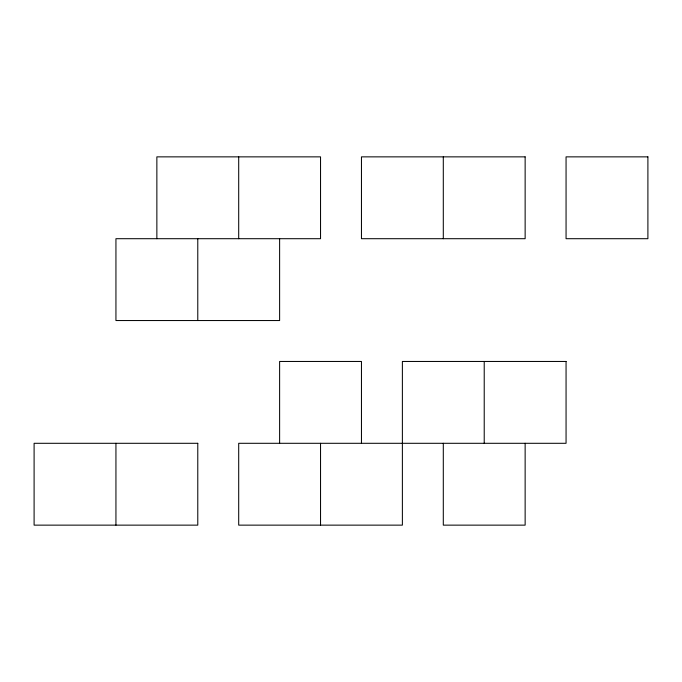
<?xml version="1.0" encoding="UTF-8"?>
<svg xmlns="http://www.w3.org/2000/svg" width="682" height="682" viewBox="0 0 682 682"><rect width="100%" height="100%" fill="white"/><g stroke="black" fill="none" stroke-linecap="round" stroke-linejoin="round"><path stroke-width="1.02" d="M525.14 443.3L525.14 525.14L443.3 525.14L443.3 443.3M484.22 361.46L484.22 443.3M443.3 156.86L443.3 238.7M361.46 443.3L361.46 361.46L279.62 361.46L279.62 443.3M320.54 443.3L320.54 525.14M279.62 238.7L279.62 320.54L115.94 320.54L115.94 238.7L320.54 238.7L320.54 156.86L156.86 156.86L156.86 238.7M238.7 156.86L238.7 238.7M197.78 238.7L197.78 320.54M115.94 443.3L115.94 525.14M525.14 156.86L361.46 156.86L361.46 238.7L525.14 238.7L525.14 156.86M647.9 156.86L566.06 156.86L566.06 238.7L647.9 238.7L647.9 156.86M566.06 361.46L402.38 361.46L402.38 525.14L238.7 525.14L238.7 443.3L566.06 443.3L566.06 361.46M197.78 443.3L34.1 443.3L34.1 525.14L197.78 525.14L197.78 443.3"/></g></svg>
